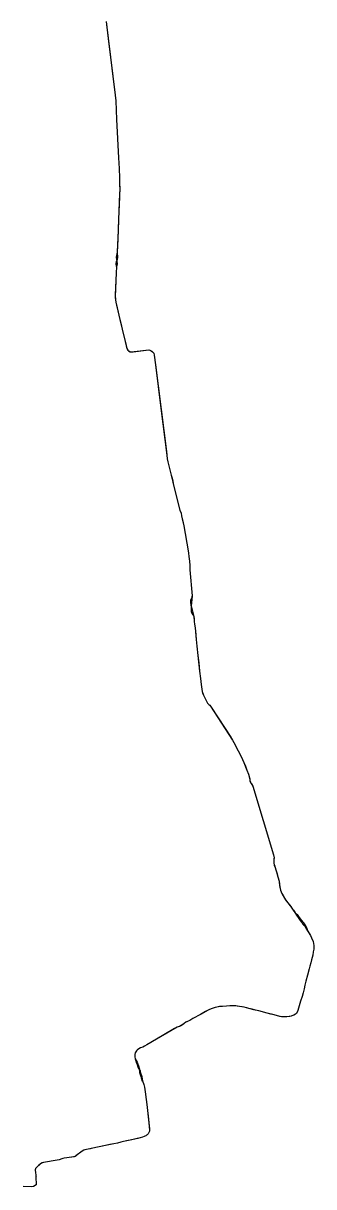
# Model space of a CAD drawing. Header units: metres. Extents: x 2681966 to 2685832, y 1243622 to 1249062.
# Drawn here: x 2681966 to 2682552, y 1243622 to 1245966 of the extents above; entities that cross this region are included whole.
import ezdxf

# ---------------------------------------------------------------- set-up
doc = ezdxf.new("R2010")
doc.units = ezdxf.units.M
doc.header["$MEASUREMENT"] = 0
doc.layers.add('EN_STROMLEITUNGEN_L', color=10, linetype='Continuous', lineweight=25)

msp = doc.modelspace()

# ---------------------------------------------------------------- linework, layer by layer
at = {"layer": 'EN_STROMLEITUNGEN_L', "color": 120, "true_color": 0x03f3c6}
for points in [[(2682132.913, 1245970.073), (2682137.021, 1245935.717), (2682151.451, 1245821.493), (2682151.877, 1245815.701), (2682152.231, 1245810.023), (2682154.087, 1245772.256), (2682157.873, 1245695.213), (2682158.914, 1245674.117), (2682159.866, 1245654.809), (2682160.143, 1245642.452), (2682160.323, 1245630.662), (2682160.162, 1245621.24), (2682160.073, 1245616.024), (2682158.835, 1245586.992), (2682158.143, 1245570.941), (2682157.192, 1245548.731), (2682155.319, 1245505.729), (2682155.257, 1245504.976), (2682153.36, 1245495.036), (2682153.335, 1245494.536), (2682154.228, 1245487.652), (2682153.093, 1245486.841), (2682152.728, 1245480.903), (2682152.891, 1245479.288), (2682153.247, 1245477.561), (2682153.939, 1245475.524), (2682153.514, 1245463.556), (2682151.491, 1245418.252), (2682151.433, 1245414.101), (2682151.75, 1245409.383), (2682152.373, 1245404.573), (2682153.815, 1245398.854), (2682158.714, 1245378.409), (2682160.729, 1245369.523), (2682163.298, 1245359.519), (2682165.535, 1245350.167), (2682171.478, 1245324.896), (2682174.651, 1245311.405), (2682176.871, 1245307.462), (2682180.819, 1245304.722), (2682183.591, 1245304.106), (2682219.08, 1245308.11), (2682220.916, 1245307.749), (2682223.863, 1245306.56), (2682226.796, 1245304.394), (2682228.933, 1245301.736), (2682230.1222, 1245297.3971), (2682232.586, 1245277.912), (2682243.522, 1245190.881), (2682255.396, 1245096.28), (2682256.334, 1245088.709), (2682256.768, 1245085.443), (2682257.209, 1245082.894), (2682257.864, 1245079.779), (2682258.533, 1245077.095), (2682261.874, 1245063.923), (2682263.941, 1245055.72), (2682266.304, 1245048.51), (2682268.352, 1245038.442), (2682271.667, 1245025.168), (2682281.775, 1244985.247), (2682284.091, 1244979.13), (2682285.268, 1244974.215), (2682286.804, 1244965.556), (2682289.75, 1244953.753), (2682298.376, 1244903.155), (2682299.181, 1244898.611), (2682299.72, 1244892.197), (2682300.914, 1244882.598), (2682301.638, 1244873.791), (2682302.025, 1244864.787), (2682306.163, 1244812.53), (2682306.113, 1244811.121), (2682304.842, 1244807.199), (2682303.412, 1244803.887), (2682303.054, 1244802.097), (2682302.954, 1244800.259), (2682303.52, 1244793.313), (2682304.677, 1244792.658), (2682304.232, 1244784.843), (2682304.434, 1244782.438), (2682304.757, 1244780.5), (2682304.933, 1244779.638), (2682305.184, 1244778.796), (2682305.603, 1244778.028), (2682306.101, 1244777.305), (2682308.694, 1244773.464), (2682309.233, 1244772.588), (2682309.503, 1244771.948), (2682309.629, 1244771.22), (2682309.889, 1244771.241), (2682310.696, 1244761.641), (2682310.738, 1244761.145), (2682311.45, 1244755.375), (2682312.257, 1244748.046), (2682314.764, 1244724.378), (2682316.166, 1244711.19), (2682318.135, 1244692.632), (2682321.513, 1244660.78), (2682323.071, 1244646.092), (2682324.58, 1244633.857), (2682326.514, 1244620.218), (2682327.503, 1244616.348), (2682329.03, 1244612.719), (2682335.753, 1244598.938), (2682336.531, 1244597.589), (2682337.585, 1244596.188), (2682340.004, 1244593.98), (2682341.796, 1244592.219), (2682343.49, 1244590.334), (2682373.058, 1244545.286), (2682382.832, 1244529.734), (2682387.661, 1244521.974), (2682390.382, 1244517.092), (2682399.311, 1244500.44), (2682405.09, 1244488.936), (2682410.725, 1244476.749), (2682413.765, 1244469.219), (2682416.805, 1244461.688), (2682419.966, 1244453.196), (2682422.254, 1244446.154), (2682422.536, 1244444.594), (2682422.642, 1244441.73), (2682422.798, 1244440.701), (2682423.053, 1244439.473), (2682423.801, 1244437.412), (2682424.838, 1244435.417), (2682426.144, 1244433.604), (2682427.727, 1244431.56), (2682429.066, 1244428.993), (2682470.526, 1244290.526), (2682471.449, 1244287.436), (2682471.677, 1244284.769), (2682471.472, 1244282.897), (2682471.381, 1244281.48), (2682470.945, 1244277.556), (2682470.846, 1244276.218), (2682471.066, 1244273.926), (2682471.77, 1244271.552), (2682472.848, 1244267.912), (2682473.742, 1244265.226), (2682475.248, 1244260.403), (2682476.638, 1244256.207), (2682477.695, 1244252.571), (2682478.687, 1244249.412), (2682479.526, 1244246.545), (2682481.594, 1244237.765), (2682482.059, 1244234.174), (2682482.516, 1244230.879), (2682482.788, 1244228.957), (2682483.27, 1244225.582), (2682483.701, 1244223.296), (2682484.732, 1244219.854), (2682486.071, 1244216.345), (2682487.493, 1244213.129), (2682488.988, 1244210.116), (2682490.075, 1244208.259), (2682491.073, 1244206.595), (2682493.458, 1244202.549), (2682496.2686, 1244198.2565), (2682499.163, 1244194.167), (2682503.508, 1244188.484), (2682506.697, 1244184.379), (2682508.132, 1244182.247), (2682510.576, 1244178.985), (2682513.295, 1244175.28), (2682515.42, 1244171.346), (2682517.109, 1244169.254), (2682518.502, 1244167.27), (2682520.213, 1244164.474), (2682521.685, 1244162.386), (2682523.104, 1244160.243), (2682524.158, 1244158.811), (2682526.151, 1244155.964), (2682527.975, 1244153.567), (2682529.237, 1244151.834), (2682530.9275, 1244149.9158), (2682532.8921, 1244148.2693), (2682535.894, 1244143.2707), (2682545.081, 1244128.115), (2682547.327, 1244123.721), (2682549.2242, 1244118.8018), (2682550.241, 1244116.268), (2682551.238, 1244112.109), (2682551.634, 1244108.001), (2682551.476, 1244100.917), (2682550.775, 1244095.219), (2682549.702, 1244088.759), (2682547.311, 1244079.5), (2682545.691, 1244073.054), (2682543.892, 1244066.238), (2682542.539, 1244061.108), (2682539.145, 1244048.168), (2682536.008, 1244036.191), (2682533.737, 1244028.068), (2682532.374, 1244020.874), (2682530.357, 1244012.802), (2682528.151, 1244005.521), (2682524.891, 1243996.043), (2682522.053, 1243986.422), (2682519.403, 1243977.069), (2682516.709, 1243971.208), (2682514.609, 1243969.429), (2682511.69, 1243967.73), (2682507.755, 1243966.208), (2682505.905, 1243965.692), (2682503.153, 1243965.119), (2682493.52, 1243964.366), (2682490.287, 1243964.34), (2682486.804, 1243964.5), (2682483.145, 1243965.09), (2682478.504, 1243966.269), (2682471.553, 1243968.183), (2682464.878, 1243969.984), (2682457.659, 1243971.825), (2682440.647, 1243976.167), (2682431.026, 1243978.598), (2682421.005, 1243981.239), (2682411.089, 1243983.739), (2682406.364, 1243984.729), (2682401.699, 1243985.487), (2682397.302, 1243985.95), (2682394.279, 1243986.196), (2682389.706, 1243986.436), (2682385.859, 1243986.457), (2682382.405, 1243986.346), (2682375.366, 1243985.954), (2682367.375, 1243985.415), (2682359.703, 1243984.653), (2682355.939, 1243984.001), (2682352.521, 1243983.223), (2682348.958, 1243982.133), (2682344.892, 1243980.61), (2682341.533, 1243979.182), (2682338.745, 1243977.925), (2682333.186, 1243975.12), (2682323.08, 1243969.377), (2682307.994, 1243960.703), (2682301.709, 1243957.14), (2682298.132, 1243955.32), (2682295.401, 1243954.094), (2682292.559, 1243952.662), (2682291.572, 1243951.98), (2682290.349, 1243951.017), (2682288.722, 1243949.7), (2682286.773, 1243948.017), (2682285.094, 1243947.011), (2682282.285, 1243945.74), (2682275.903, 1243943.353), (2682234.66, 1243919.394), (2682214.834, 1243907.918), (2682210.246, 1243904.974), (2682206.735, 1243903.56), (2682201.973, 1243901.787), (2682198.974, 1243900.013), (2682195.423, 1243897.351), (2682194.048, 1243895.869), (2682191.583, 1243891.855), (2682190.919, 1243888.408), (2682190.687, 1243886.212), (2682190.8, 1243883.921), (2682191.838, 1243879.767), (2682193.37, 1243873.64), (2682193.79, 1243872.305), (2682195.574, 1243868.6), (2682196.758, 1243863.677), (2682198.346, 1243859.97), (2682200.069, 1243857.365), (2682201.47, 1243855.45), (2682201.828, 1243854.083), (2682202.596, 1243851.616), (2682203.249, 1243849.289), (2682204.165, 1243846.581), (2682204.877, 1243844.085), (2682205.765, 1243838.692), (2682205.88, 1243838.014), (2682206.216, 1243836.691), (2682206.53, 1243835.238), (2682206.155, 1243835.107), (2682208.708, 1243827.828), (2682210.155, 1243822.807), (2682211.744, 1243812.987), (2682212.286, 1243807.928), (2682214.853, 1243787.952), (2682218.155, 1243758), (2682218.999, 1243750.987), (2682219.737, 1243743.607), (2682220.671, 1243735.766), (2682220.594, 1243734.101), (2682218.592, 1243729.68), (2682217.637, 1243728.282), (2682215.82, 1243726.561), (2682214.421, 1243725.648), (2682213.115, 1243724.856), (2682211.218, 1243723.706), (2682209.758, 1243722.908), (2682206.302, 1243721.734), (2682201.899, 1243720.596), (2682196.599, 1243719.383), (2682181.409, 1243715.975), (2682167.962, 1243713.401), (2682162.752, 1243711.972), (2682155.667, 1243710.024), (2682148.342, 1243708.37), (2682140.705, 1243706.867), (2682125.454, 1243703.851), (2682115.321, 1243701.666), (2682103.087, 1243699.058), (2682096.472, 1243698.024), (2682089.943, 1243696.621), (2682087.827, 1243695.703), (2682082.098, 1243691.504), (2682074.296, 1243686.044), (2682072.41, 1243684.405), (2682070.353, 1243683.132), (2682068.737, 1243682.547), (2682067.268, 1243682.27), (2682063.948, 1243681.755), (2682053.738, 1243680.118), (2682048.656, 1243679.257), (2682045.701, 1243678.808), (2682043.512, 1243678.112), (2682037.959, 1243676.511), (2682034.202, 1243675.372), (2682006.888, 1243670.606), (2682004.922, 1243670.236), (2682004.1, 1243670.037), (2682002.4393, 1243669.4357), (2682000.633, 1243668.277), (2681992.53, 1243660.98), (2681991.758, 1243660.22), (2681990.763, 1243658.942), (2681990.221, 1243657.889), (2681990.0275, 1243656.5092), (2681989.915, 1243655.209), (2681990.374, 1243650.768), (2681991.292, 1243645.048), (2681991.5, 1243643.775), (2681991.65, 1243642.854), (2681991.188, 1243641.951), (2681991.971, 1243625.735), (2681986.2476, 1243622.6741), (2681982.6757, 1243622.0127), (2681965.8215, 1243622.6846)], [(2682132.913, 1245970.073), (2682133.567, 1245964.014), (2682136.969, 1245936.193), (2682151.451, 1245821.493), (2682152.231, 1245810.023), (2682154.087, 1245772.256), (2682157.873, 1245695.213), (2682158.914, 1245674.117), (2682159.866, 1245654.809), (2682159.984, 1245649.421), (2682160.143, 1245642.452), (2682160.302, 1245635.479), (2682160.323, 1245630.662), (2682160.203, 1245623.614), (2682158.143, 1245570.941), (2682156.466, 1245531.539), (2682155.257, 1245504.976), (2682155.683, 1245494.436), (2682154.228, 1245487.652), (2682155.073, 1245480.747), (2682153.939, 1245475.524), (2682153.514, 1245463.556), (2682151.41, 1245415.857), (2682151.519, 1245411.664), (2682151.75, 1245409.383), (2682152.373, 1245404.573), (2682153.907, 1245398.489), (2682158.714, 1245378.409), (2682165.535, 1245350.167), (2682171.478, 1245324.896), (2682172.603, 1245320.201), (2682174.234, 1245313.291), (2682176.871, 1245307.462), (2682177.98, 1245306.222), (2682181.509, 1245304.468), (2682184.348, 1245304.09), (2682187.21, 1245304.382), (2682219.08, 1245308.11), (2682220.916, 1245307.749), (2682222.269, 1245307.312), (2682225.352, 1245305.613), (2682226.796, 1245304.394), (2682228.933, 1245301.736), (2682230.1222, 1245297.3971), (2682232.586, 1245277.912), (2682254.457, 1245103.85), (2682255.396, 1245096.28), (2682256.334, 1245088.709), (2682257.209, 1245082.894), (2682258.533, 1245077.095), (2682261.874, 1245063.923), (2682263.941, 1245055.72), (2682265.882, 1245049.906), (2682267.268, 1245044.688), (2682268.352, 1245038.442), (2682281.775, 1244985.247), (2682284.091, 1244979.13), (2682285.268, 1244974.215), (2682287.041, 1244964.453), (2682289.75, 1244953.753), (2682298.376, 1244903.155), (2682299.181, 1244898.611), (2682299.72, 1244892.197), (2682300.914, 1244882.598), (2682301.638, 1244873.791), (2682301.998, 1244864.767), (2682306.416, 1244812.551), (2682305.702, 1244805.053), (2682304.677, 1244792.658), (2682307.162, 1244781.691), (2682309.889, 1244771.241), (2682310.302, 1244766.281), (2682310.738, 1244761.145), (2682311.45, 1244755.375), (2682312.257, 1244748.046), (2682313.759, 1244734.41), (2682314.764, 1244724.378), (2682316.166, 1244711.19), (2682318.135, 1244692.632), (2682319.724, 1244677.649), (2682321.513, 1244660.78), (2682323.071, 1244646.092), (2682324.58, 1244633.857), (2682326.514, 1244620.218), (2682329.03, 1244612.719), (2682335.753, 1244598.938), (2682337.585, 1244596.188), (2682338.77, 1244594.972), (2682340.004, 1244593.98), (2682341.796, 1244592.219), (2682343.49, 1244590.334), (2682387.661, 1244521.974), (2682390.382, 1244517.092), (2682399.311, 1244500.44), (2682405.09, 1244488.936), (2682410.725, 1244476.749), (2682416.805, 1244461.688), (2682419.966, 1244453.196), (2682422.254, 1244446.154), (2682422.798, 1244440.701), (2682423.801, 1244437.412), (2682425.449, 1244434.507), (2682426.87, 1244432.75), (2682429.066, 1244428.993), (2682470.526, 1244290.526), (2682471.677, 1244284.769), (2682471.381, 1244281.48), (2682470.846, 1244276.218), (2682471.066, 1244273.926), (2682472.109, 1244270.269), (2682473.742, 1244265.226), (2682475.248, 1244260.403), (2682476.638, 1244256.207), (2682479.526, 1244246.545), (2682481.594, 1244237.765), (2682483.27, 1244225.582), (2682484.732, 1244219.854), (2682488.254, 1244211.744), (2682494.798, 1244200.404), (2682499.163, 1244194.167), (2682505.093, 1244186.402), (2682507.324, 1244183.447), (2682511.517, 1244177.58), (2682514.214, 1244173.903), (2682517.863, 1244170.407), (2682522.206, 1244164.297), (2682526.822, 1244158.364), (2682530.007, 1244154.6147), (2682533.4466, 1244150.216), (2682536.6546, 1244145.9165), (2682539.967, 1244136.926), (2682545.081, 1244128.115), (2682547.327, 1244123.721), (2682548.512, 1244120.673), (2682550.241, 1244116.268), (2682551.238, 1244112.109), (2682551.634, 1244108.001), (2682551.476, 1244100.917), (2682550.775, 1244095.219), (2682549.702, 1244088.759), (2682547.311, 1244079.5), (2682545.691, 1244073.054), (2682543.892, 1244066.238), (2682542.539, 1244061.108), (2682539.145, 1244048.168), (2682536.008, 1244036.191), (2682533.737, 1244028.068), (2682532.374, 1244020.874), (2682531.644, 1244017.84), (2682530.357, 1244012.802), (2682528.151, 1244005.521), (2682524.891, 1243996.043), (2682522.053, 1243986.422), (2682519.403, 1243977.069), (2682518.402, 1243974.118), (2682516.709, 1243971.208), (2682514.609, 1243969.429), (2682513.119, 1243968.514), (2682507.755, 1243966.208), (2682505.905, 1243965.692), (2682497.252, 1243964.514), (2682493.52, 1243964.366), (2682486.804, 1243964.5), (2682478.504, 1243966.269), (2682471.553, 1243968.183), (2682457.659, 1243971.825), (2682440.647, 1243976.167), (2682434.342, 1243977.76), (2682427.29, 1243979.592), (2682421.005, 1243981.239), (2682416.656, 1243982.379), (2682407.1, 1243984.583), (2682401.699, 1243985.487), (2682394.279, 1243986.196), (2682385.859, 1243986.457), (2682375.366, 1243985.954), (2682367.375, 1243985.415), (2682361.481, 1243984.901), (2682355.939, 1243984.001), (2682350.968, 1243982.778), (2682344.892, 1243980.61), (2682338.745, 1243977.925), (2682323.08, 1243969.377), (2682307.994, 1243960.703), (2682301.709, 1243957.14), (2682298.132, 1243955.32), (2682293.917, 1243953.41), (2682290.349, 1243951.017), (2682287.718, 1243948.829), (2682284.569, 1243946.78), (2682280.702, 1243945.11), (2682275.903, 1243943.353), (2682271.059, 1243940.755), (2682234.66, 1243919.394), (2682214.834, 1243907.918), (2682210.246, 1243904.974), (2682206.735, 1243903.56), (2682201.973, 1243901.787), (2682197.15, 1243898.802), (2682194.048, 1243895.869), (2682191.583, 1243891.855), (2682190.919, 1243888.408), (2682190.687, 1243886.212), (2682190.8, 1243883.921), (2682191.838, 1243879.767), (2682193.167, 1243877.612), (2682193.719, 1243876.515), (2682195.8, 1243873.054), (2682197.143, 1243869.07), (2682198.232, 1243865.727), (2682199.746, 1243861.204), (2682200.022, 1243859.55), (2682199.862, 1243858.007), (2682199.966, 1243856.2), (2682199.975, 1243853.873), (2682200.049, 1243852.792), (2682200.293, 1243852.018), (2682201.833, 1243848.128), (2682202.816, 1243844.063), (2682203.865, 1243841.425), (2682205.778, 1243834.975), (2682206.155, 1243835.107), (2682208.708, 1243827.828), (2682210.155, 1243822.807), (2682211.744, 1243812.987), (2682214.853, 1243787.952), (2682218.999, 1243750.987), (2682220.288, 1243738.788), (2682220.671, 1243735.766), (2682220.594, 1243734.101), (2682219.847, 1243732.456), (2682218.592, 1243729.68), (2682217.637, 1243728.282), (2682215.82, 1243726.561), (2682214.421, 1243725.648), (2682213.115, 1243724.856), (2682211.218, 1243723.706), (2682209.758, 1243722.908), (2682206.302, 1243721.734), (2682201.899, 1243720.596), (2682181.409, 1243715.975), (2682177.344, 1243715.206), (2682167.962, 1243713.401), (2682162.752, 1243711.972), (2682155.667, 1243710.024), (2682148.342, 1243708.37), (2682128.531, 1243704.455), (2682115.321, 1243701.666), (2682109.228, 1243700.218), (2682103.087, 1243699.058), (2682100.648, 1243698.46), (2682096.472, 1243698.024), (2682089.943, 1243696.621), (2682087.827, 1243695.703), (2682086.519, 1243694.714), (2682082.098, 1243691.504), (2682074.296, 1243686.044), (2682072.0819, 1243683.9454), (2682070.353, 1243683.132), (2682068.737, 1243682.547), (2682067.268, 1243682.27), (2682063.208, 1243681.643), (2682053.738, 1243680.118), (2682048.656, 1243679.257), (2682045.701, 1243678.808), (2682043.512, 1243678.112), (2682037.959, 1243676.511), (2682034.202, 1243675.372), (2682006.888, 1243670.606), (2682004.922, 1243670.236), (2682004.1, 1243670.037), (2682000.633, 1243668.277), (2681997.541, 1243665.567), (2681996.018, 1243664.233), (2681992.53, 1243660.98), (2681991.758, 1243660.22), (2681990.763, 1243658.942), (2681990.221, 1243657.889), (2681989.915, 1243655.707), (2681989.915, 1243655.209), (2681990.374, 1243650.768), (2681991.292, 1243645.048), (2681991.5, 1243643.775), (2681991.65, 1243642.854), (2681991.188, 1243641.951), (2681991.971, 1243625.735), (2681986.2476, 1243622.6741), (2681982.6757, 1243622.0127), (2681965.8215, 1243622.6846)]]:
    msp.add_lwpolyline(points, dxfattribs=at)

doc.saveas('drawing.dxf')
